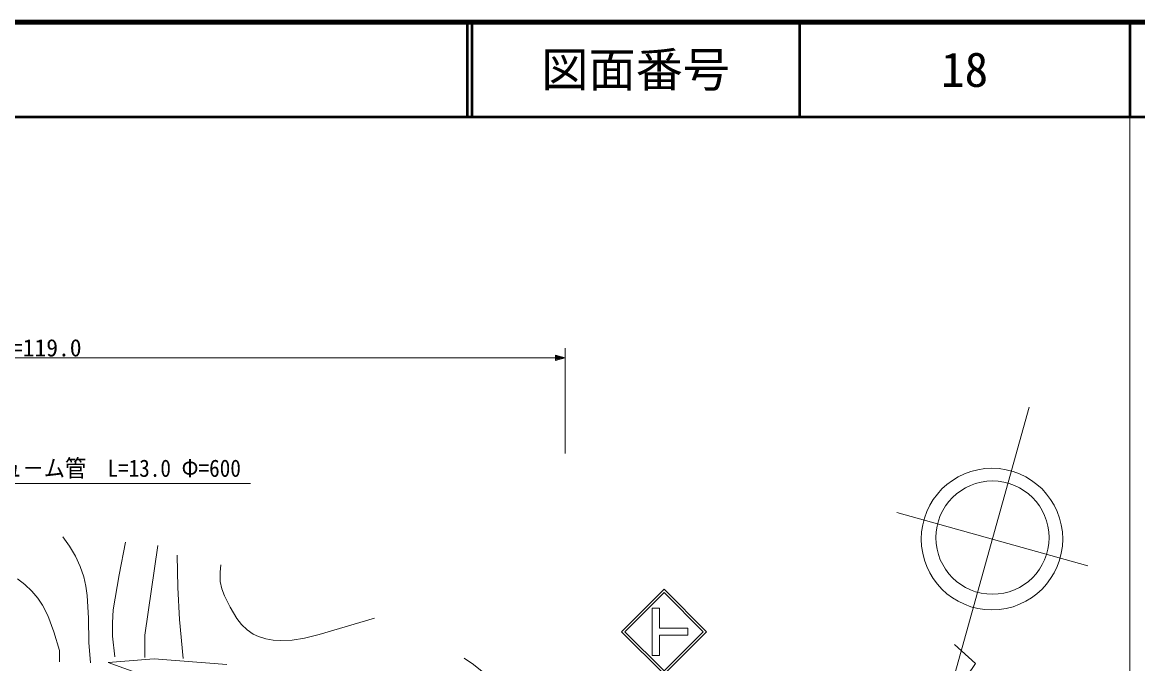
# Model space of a CAD drawing. Units: millimetres, scale not verified. Extents: x 40000 to 680000, y 20000 to 380000.
# Drawn here: x 461596 to 579846, y 312069 to 380000 of the extents above; entities that cross this region are included whole.
import ezdxf
from ezdxf.enums import TextEntityAlignment as Align

# ---------------------------------------------------------------- set-up
doc = ezdxf.new("R2010")
doc.units = ezdxf.units.MM
doc.header["$LTSCALE"] = 1000
for name, color, linetype, lineweight in [('M-BGD', 7, 'Continuous', 13), ('M-BMK-SRVR', 3, 'Continuous', 13), ('M-STR-HTXT', 7, 'Continuous', 13), ('M-STR-STRC', 7, 'Continuous', 13), ('M-TTL', 2, 'Continuous', 140), ('M-TTL-BAND', 7, 'Continuous', 13), ('M-TTL-LINE', 7, 'Continuous', 50), ('M-TTL-TXT', 7, 'Continuous', 50)]:
    doc.layers.add(name, color=color, linetype=linetype, lineweight=lineweight)
doc.styles.add('ＭＳ ゴシック', font='')
doc.styles.get('ＭＳ ゴシック').set_extended_font_data('MS Gothic')

msp = doc.modelspace()

# ---------------------------------------------------------------- linework, layer by layer
at = {"layer": 'M-BGD'}
for p, q in [((470681, 312204), (475558, 312596)), ((475296, 310550), (470681, 312204)), ((475558, 312596), (483265, 311986))]:
    msp.add_line(p, q, dxfattribs=at)
for points in [[(465892, 325495), (466589, 324517), (467227, 323447), (467722, 322352), (468104, 321250), (468341, 320278), (468470, 319302), (468621, 316894), (468664, 314306), (468809, 312171)], [(472553, 324929), (471867, 321493), (471236, 317766), (471149, 316396), (471172, 314976), (471421, 312781)], [(475950, 324597), (474588, 315076), (474600, 312711)], [(477996, 323552), (478077, 320153), (478257, 316760), (478649, 312624)], [(482655, 322551), (482570, 321748), (482589, 320787), (482765, 320013), (483047, 319255), (483621, 318045), (484335, 316842), (484836, 316218), (485423, 315666), (486082, 315208), (486634, 314940), (487400, 314698), (488194, 314560), (489006, 314511), (490203, 314570), (491505, 314783), (493059, 315159), (498939, 316891)], [(461079, 321041), (461874, 320444), (462605, 319757), (463255, 318996), (463750, 318250), (464302, 317182), (464931, 315455), (465532, 313478), (465532, 312258)], [(508440, 312640), (509444, 311967), (510528, 311088), (511135, 310423), (511718, 309605), (512263, 308636), (512755, 307542), (513588, 305291), (514581, 302945), (515173, 301897), (515789, 301004), (516316, 300395), (517026, 299764), (517698, 299336), (518424, 298995), (519385, 298674), (520478, 298429), (521680, 298266), (523079, 298188), (524675, 298221), (526389, 298368), (528963, 298743), (531618, 299233), (534324, 299771)]]:
    msp.add_lwpolyline(points, dxfattribs=at)
at = {"layer": 'M-BMK-SRVR'}
for p, q in [((568330, 339225), (559466, 307407)), ((574553, 322439), (554324, 328075)), ((562647, 312097), (560425, 314113)), ((559466, 307407), (562647, 312097))]:
    msp.add_line(p, q, dxfattribs=at)
for centre, radius in [((564398, 325268), 7500), ((564449, 325418), 6000)]:
    msp.add_circle(centre, radius, dxfattribs=at)
at = {"layer": 'M-STR-HTXT'}
for p, q in [((519134, 345478), (519134, 334329)), ((401767, 344478), (519134, 344478)), ((518134, 344198), (518134, 344758)), ((518134, 344758), (519134, 344478)), ((519134, 344478), (518134, 344198)), ((518174, 344278), (518174, 344678)), ((518174, 344678), (518854, 344478)), ((518854, 344478), (518174, 344278)), ((518214, 344358), (518214, 344598)), ((518214, 344598), (518694, 344478)), ((518694, 344478), (518214, 344358)), ((518254, 344438), (518254, 344518)), ((518254, 344518), (518454, 344478)), ((518454, 344478), (518254, 344438)), ((456453, 331160), (485803, 331160))]:
    msp.add_line(p, q, dxfattribs=at)
at = {"layer": 'M-STR-STRC'}
for p, q in [((525137, 315446), (529637, 319946)), ((525490, 315446), (529637, 319593)), ((534137, 315446), (529637, 319946)), ((533783, 315446), (529637, 319593)), ((528386, 317945), (529136, 317945)), ((528386, 317945), (528386, 312945)), ((528386, 317945), (528386, 312945)), ((528386, 317945), (529136, 317945)), ((529136, 317945), (529136, 315821)), ((529136, 317945), (529136, 315821)), ((529136, 315821), (532136, 315821)), ((529136, 315821), (532136, 315821)), ((532136, 315821), (532136, 315071)), ((532136, 315821), (532136, 315071)), ((525137, 315446), (529637, 310945)), ((525490, 315446), (529637, 311299)), ((532136, 315071), (529136, 315071)), ((529136, 315071), (529136, 312945)), ((529136, 315071), (532136, 315071)), ((529136, 315071), (529136, 312945)), ((529637, 311299), (533783, 315446)), ((529637, 310946), (534137, 315446)), ((529136, 312945), (528386, 312945)), ((528386, 312945), (529136, 312945))]:
    msp.add_line(p, q, dxfattribs=at)
at = {"layer": 'M-TTL'}
msp.add_line((680000, 380000), (40000, 380000), dxfattribs=at)
at = {"layer": 'M-TTL-BAND'}
msp.add_line((579000, 20000), (579000, 370000), dxfattribs=at)
at = {"layer": 'M-TTL-LINE'}
for p, q in [((508747, 380000), (508747, 370000)), ((509247, 380000), (509247, 370000)), ((543997, 380000), (543997, 370000)), ((579000, 380000), (579000, 370000)), ((40000, 370000), (680000, 370000))]:
    msp.add_line(p, q, dxfattribs=at)

# ---------------------------------------------------------------- texts
at = {"layer": 'M-STR-HTXT', "style": 'ＭＳ ゴシック'}
msp.add_text('側\u3000溝  L=119.0', height=1833, dxfattribs=at).set_placement((449155, 344063), align=Align.BOTTOM_LEFT)
at = {"layer": 'M-STR-HTXT', "style": 'ＭＳ ゴシック', "width": 0.9}
msp.add_text('ヒュ－ム管\u3000L=13.0 Φ=600', height=1833, dxfattribs=at).set_placement((457120, 331309), align=Align.BOTTOM_LEFT)
at = {"layer": 'M-TTL-TXT', "style": 'ＭＳ ゴシック'}
for s, p in [('図面番号', (526622, 375000)), ('18', (561497, 375000))]:
    msp.add_text(s, height=3666, dxfattribs=at).set_placement(p, align=Align.MIDDLE_CENTER)

doc.saveas('drawing.dxf')
